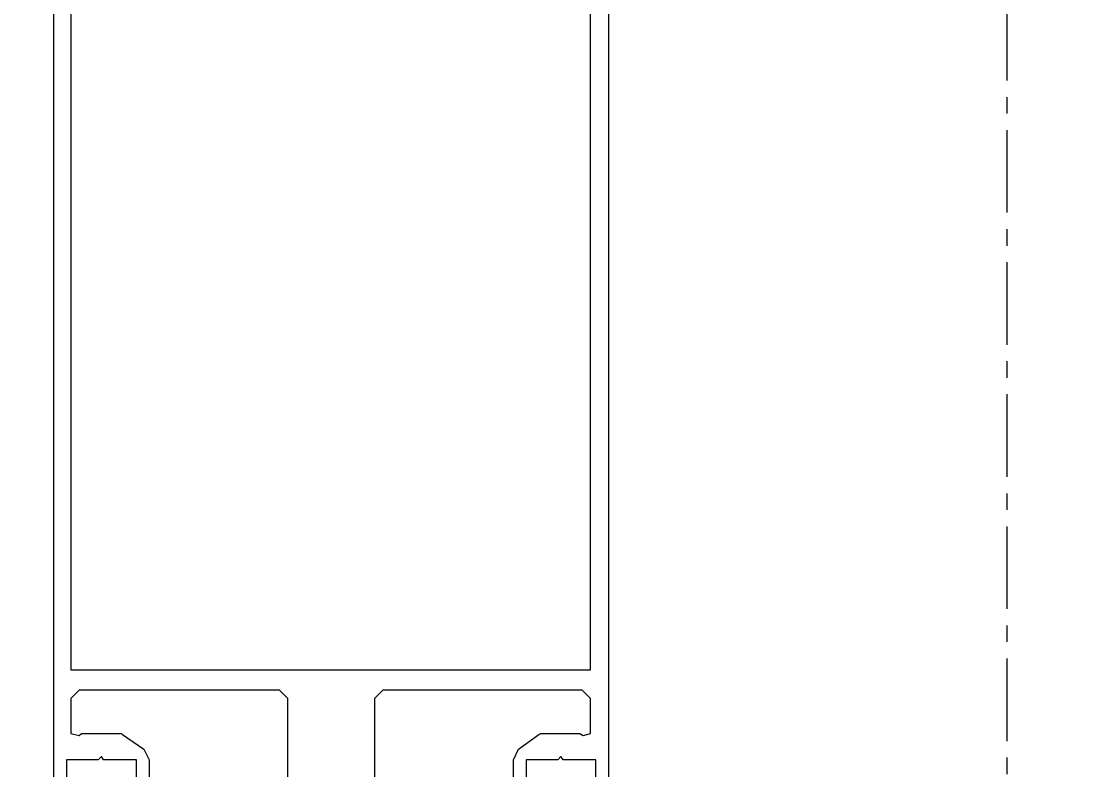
# Model space of a CAD drawing. Header units: millimetres. Extents: x 0 to 168960, y -92093 to 443706.
# Drawn here: x 42080 to 42203.7, y 99882 to 99968.3 of the extents above; entities that cross this region are included whole.
import ezdxf
from ezdxf.enums import TextEntityAlignment as Align

# ---------------------------------------------------------------- set-up
doc = ezdxf.new("R2018")
doc.units = ezdxf.units.MM
doc.linetypes.add('осевая', pattern=[50.800000000000004, 31.75, -6.35, 6.35, -6.35])
for name, color, linetype, lineweight in [('_0', 7, 'Continuous', 15), ('АР_Названия помещений', 124, 'Continuous', 5), ('АР_Номер помещения', 1, 'Continuous', 25), ('АР_Помещения_площадь', 19, 'Continuous', 9)]:
    doc.layers.add(name, color=color, linetype=linetype, lineweight=lineweight)
doc.styles.add('ISOCPEUR', font='isocpeur.ttf', dxfattribs={"height": 174.9999999999999})
doc.styles.get("Standard").update_dxf_attribs({"font": 'arial.ttf'})

# ---------------------------------------------------------------- blocks, each defined once
blk = doc.blocks.new('*U385')
at = {"color": 8, "lineweight": 0, "ltscale": 100, "transparency": 33554687}
for points in [[(0, -0.9754015818616608), (0, -99.97639866839745)], [(1.463009353377856, -99.00099708653579), (1.463009353377856, -94.00219575699884), (5.242636221810244, -94.00219575699884), (5.486471114039887, -93.63644341865438), (5.852223452355247, -94.00219575699884), (9.50993287464371, -94.00219575699884), (9.50993287464371, -99.00099708653579)], [(10.9730042409501, -99.97639866839745), (10.9730042409501, -94.00219575699884), (10.36335499741836, -92.78295928290754), (8.046861508337315, -91.07605302435695), (7.803026616107672, -90.95413557824213), (3.291895070986357, -90.95413557824213), (2.926080719742458, -91.19797047047177), (2.072658596909605, -90.95413557824213), (2.072658596909605, -86.93067381762376), (3.048060178756714, -85.95533424870519), (26.01986574922921, -85.95533424870519), (26.99526733113453, -86.93067381762376), (26.99526733113453, -116.6797089155589)], [(36.99286999017932, -116.6797089155589), (36.99286999017932, -86.93067381762376), (37.96827157202642, -85.95533424870519), (61.06199458864285, -85.95533424870519), (62.03739617048996, -86.93067381762376), (62.03739617048996, -90.95413557824213), (61.06199458864285, -91.19797047047177), (60.8181596964132, -90.95413557824213), (56.18511070520617, -90.95413557824213), (56.06319325912045, -91.07605302435695), (53.62478232383728, -92.78295928290754), (53.01513308036374, -94.00219575699884), (53.01513308036374, -99.97639866839745)], [(54.47820444667013, -99.00099708653579), (54.47820444667013, -94.00219575699884), (58.25783131504431, -94.00219575699884), (58.50166620727396, -93.63644341865438), (58.86741854564752, -94.00219575699884), (62.52506595494924, -94.00219575699884), (62.52506595494924, -99.00099708653579)], [(63.98813732125564, -99.97639866839745), (63.98813732125564, -0.9754015818616608)]]:
    blk.add_lwpolyline(points, dxfattribs=at)
blk.add_lwpolyline([(2.072658596909605, -4.023461760618375), (62.03739617048996, -4.023461760618375), (62.03739617048996, -83.6387787466374), (2.072658596909605, -83.6387787466374)], close=True, dxfattribs=at)
blk = doc.blocks.new('*U291')
at = {"color": 8, "style": 'ISOCPEUR', "width": 0.7, "flags": 1}
blk.add_attdef('КАТЕГОРИЯ', (-499.1655280450395, -2092.186355050572), '', height=250, dxfattribs=at)
at = {"layer": 'АР_Номер помещения', "color": 8, "style": 'ISOCPEUR', "width": 0.7}
blk.add_attdef('НОМЕР_ПОМЕЩЕНИЯ', text='', height=300, dxfattribs=at).set_placement((-12939.95741051767, 2669.743314099231), align=Align.MIDDLE_CENTER)
at = {"layer": 'АР_Помещения_площадь', "color": 8, "style": 'ISOCPEUR', "width": 0.7}
blk.add_attdef('ПЛОЩАДЬ_ПОМЕЩЕНИЯ', text='', height=200, dxfattribs=at).set_placement((-4655.071252544483, 1558.158826242214), align=Align.MIDDLE_RIGHT)
at = {"layer": 'АР_Помещения_площадь', "color": 8, "lineweight": 30, "width": 0.7, "flags": 104}
blk.add_attdef('ИМЯ_ПОМЕЩЕНИЯ', text='', height=100, dxfattribs=at).set_placement((157.6277002443094, 1217.141369806137), align=Align.MIDDLE_CENTER)
blk = doc.blocks.new('*U289')
at = {"color": 8, "style": 'ISOCPEUR', "width": 0.7, "flags": 1}
blk.add_attdef('КАТЕГОРИЯ', (-499.1655280450395, -2092.186355050572), '', height=250, dxfattribs=at)
at = {"layer": 'АР_Номер помещения', "color": 8, "style": 'ISOCPEUR', "width": 0.7}
blk.add_attdef('НОМЕР_ПОМЕЩЕНИЯ', text='', height=300, dxfattribs=at).set_placement((-19098.69193011436, 1732.73114889554), align=Align.MIDDLE_CENTER)
at = {"layer": 'АР_Помещения_площадь', "color": 8, "lineweight": 30, "width": 0.7, "flags": 104}
blk.add_attdef('ИМЯ_ПОМЕЩЕНИЯ', text='', height=100, dxfattribs=at).set_placement((157.6277002443094, 1217.141369806137), align=Align.MIDDLE_CENTER)
at = {"layer": 'АР_Помещения_площадь', "color": 8, "style": 'ISOCPEUR', "width": 0.7}
blk.add_attdef('ПЛОЩАДЬ_ПОМЕЩЕНИЯ', text='', height=200, dxfattribs=at).set_placement((-16823.80577213826, 938.1588262422138), align=Align.MIDDLE_RIGHT)
blk = doc.blocks.new('*U266')
at = {"color": 8, "style": 'ISOCPEUR', "width": 0.7, "flags": 1}
blk.add_attdef('КАТЕГОРИЯ', (-499.1655280450395, -2092.186355050572), '', height=250, dxfattribs=at)
at = {"layer": 'АР_Номер помещения', "color": 8, "style": 'ISOCPEUR', "width": 0.7}
blk.add_attdef('НОМЕР_ПОМЕЩЕНИЯ', text='', height=300, dxfattribs=at).set_placement((-20638.74293037486, 1708.778495945087), align=Align.MIDDLE_CENTER)
at = {"layer": 'АР_Помещения_площадь', "color": 8, "lineweight": 30, "width": 0.7, "flags": 104}
blk.add_attdef('ИМЯ_ПОМЕЩЕНИЯ', text='', height=100, dxfattribs=at).set_placement((157.6277002443094, 1217.141369806137), align=Align.MIDDLE_CENTER)
at = {"layer": 'АР_Помещения_площадь', "color": 8, "style": 'ISOCPEUR', "width": 0.7}
blk.add_attdef('ПЛОЩАДЬ_ПОМЕЩЕНИЯ', text='', height=200, dxfattribs=at).set_placement((-11185.60745293347, -2360.518803188244), align=Align.MIDDLE_RIGHT)
blk = doc.blocks.new('*U246')
at = {"color": 8, "style": 'ISOCPEUR', "width": 0.7, "flags": 1}
blk.add_attdef('КАТЕГОРИЯ', (-499.1655280450395, -2092.186355050572), '', height=250, dxfattribs=at)
at = {"layer": 'АР_Номер помещения', "color": 8, "style": 'ISOCPEUR', "width": 0.7}
blk.add_attdef('НОМЕР_ПОМЕЩЕНИЯ', text='', height=300, dxfattribs=at).set_placement((-17859.96953529992, -745.6428391095305), align=Align.MIDDLE_CENTER)
at = {"layer": 'АР_Помещения_площадь', "color": 8, "lineweight": 30, "width": 0.7, "flags": 104}
blk.add_attdef('ИМЯ_ПОМЕЩЕНИЯ', text='', height=100, dxfattribs=at).set_placement((157.6277002443094, 1217.141369806137), align=Align.MIDDLE_CENTER)
at = {"layer": 'АР_Помещения_площадь', "color": 8, "style": 'ISOCPEUR', "width": 0.7}
blk.add_attdef('ПЛОЩАДЬ_ПОМЕЩЕНИЯ', text='', height=200, dxfattribs=at).set_placement((-14197.41285212931, -1262.346361539998), align=Align.MIDDLE_RIGHT)
blk = doc.blocks.new('*U251')
at = {"color": 8, "style": 'ISOCPEUR', "width": 0.7, "flags": 1}
blk.add_attdef('КАТЕГОРИЯ', (-499.1655280450395, -2092.186355050572), '', height=250, dxfattribs=at)
at = {"layer": 'АР_Номер помещения', "color": 8, "style": 'ISOCPEUR', "width": 0.7}
blk.add_attdef('НОМЕР_ПОМЕЩЕНИЯ', text='', height=300, dxfattribs=at).set_placement((-23270.56653939612, 7877.309132904622), align=Align.MIDDLE_CENTER)
at = {"layer": 'АР_Помещения_площадь', "color": 8, "style": 'ISOCPEUR', "width": 0.7}
blk.add_attdef('ПЛОЩАДЬ_ПОМЕЩЕНИЯ', text='', height=200, dxfattribs=at).set_placement((-14897.88098872338, 3347.539221571567), align=Align.MIDDLE_RIGHT)
at = {"layer": 'АР_Помещения_площадь', "color": 8, "lineweight": 30, "width": 0.7, "flags": 104}
blk.add_attdef('ИМЯ_ПОМЕЩЕНИЯ', text='', height=100, dxfattribs=at).set_placement((157.6277002443094, 1217.141369806137), align=Align.MIDDLE_CENTER)
blk = doc.blocks.new('*U264')
at = {"color": 8, "style": 'ISOCPEUR', "width": 0.7, "flags": 1}
blk.add_attdef('КАТЕГОРИЯ', (-499.1655280450395, -2092.186355050572), '', height=250, dxfattribs=at)
at = {"layer": 'АР_Номер помещения', "color": 8, "style": 'ISOCPEUR', "width": 0.7}
blk.add_attdef('НОМЕР_ПОМЕЩЕНИЯ', text='', height=300, dxfattribs=at).set_placement((-20263.54419751262, 6743.407527635245), align=Align.MIDDLE_CENTER)
at = {"layer": 'АР_Помещения_площадь', "color": 8, "style": 'ISOCPEUR', "width": 0.7}
blk.add_attdef('ПЛОЩАДЬ_ПОМЕЩЕНИЯ', text='', height=200, dxfattribs=at).set_placement((-14897.88098872338, 3347.539221571567), align=Align.MIDDLE_RIGHT)
at = {"layer": 'АР_Помещения_площадь', "color": 8, "lineweight": 30, "width": 0.7, "flags": 104}
blk.add_attdef('ИМЯ_ПОМЕЩЕНИЯ', text='', height=100, dxfattribs=at).set_placement((157.6277002443094, 1217.141369806137), align=Align.MIDDLE_CENTER)
blk = doc.blocks.new('*U265')
at = {"color": 8, "style": 'ISOCPEUR', "width": 0.7, "flags": 1}
blk.add_attdef('КАТЕГОРИЯ', (-499.1655280450395, -2092.186355050572), '', height=250, dxfattribs=at)
at = {"layer": 'АР_Номер помещения', "color": 8, "style": 'ISOCPEUR', "width": 0.7}
blk.add_attdef('НОМЕР_ПОМЕЩЕНИЯ', text='', height=300, dxfattribs=at).set_placement((-18940.79179535186, 2435.313820806152), align=Align.MIDDLE_CENTER)
at = {"layer": 'АР_Помещения_площадь', "color": 8, "style": 'ISOCPEUR', "width": 0.7}
blk.add_attdef('ПЛОЩАДЬ_ПОМЕЩЕНИЯ', text='', height=200, dxfattribs=at).set_placement((-17376.42316707071, 1521.819350773496), align=Align.MIDDLE_RIGHT)
at = {"layer": 'АР_Помещения_площадь', "color": 8, "lineweight": 30, "width": 0.7, "flags": 104}
blk.add_attdef('ИМЯ_ПОМЕЩЕНИЯ', text='', height=100, dxfattribs=at).set_placement((157.6277002443094, 1217.141369806137), align=Align.MIDDLE_CENTER)
blk = doc.blocks.new('*U262')
at = {"color": 8, "style": 'ISOCPEUR', "width": 0.7, "flags": 1}
blk.add_attdef('КАТЕГОРИЯ', (-499.1655280450395, -2092.186355050572), '', height=250, dxfattribs=at)
at = {"layer": 'АР_Номер помещения', "color": 8, "style": 'ISOCPEUR', "width": 0.7}
blk.add_attdef('НОМЕР_ПОМЕЩЕНИЯ', text='', height=300, dxfattribs=at).set_placement((-14678.95316093362, 2591.857613116672), align=Align.MIDDLE_CENTER)
at = {"layer": 'АР_Помещения_площадь', "color": 8, "style": 'ISOCPEUR', "width": 0.7}
blk.add_attdef('ПЛОЩАДЬ_ПОМЕЩЕНИЯ', text='', height=200, dxfattribs=at).set_placement((-11694.06700296044, 1838.363143084016), align=Align.MIDDLE_RIGHT)
at = {"layer": 'АР_Помещения_площадь', "color": 8, "lineweight": 30, "width": 0.7, "flags": 104}
blk.add_attdef('ИМЯ_ПОМЕЩЕНИЯ', text='', height=100, dxfattribs=at).set_placement((157.6277002443094, 1217.141369806137), align=Align.MIDDLE_CENTER)
blk = doc.blocks.new('*U376')
at = {"color": 8, "style": 'ISOCPEUR', "width": 0.7, "flags": 1}
blk.add_attdef('КАТЕГОРИЯ', (-499.1655280450395, -2092.186355050572), '', height=250, dxfattribs=at)
at = {"layer": 'АР_Номер помещения', "color": 8, "style": 'ISOCPEUR', "width": 0.7}
blk.add_attdef('НОМЕР_ПОМЕЩЕНИЯ', text='', height=300, dxfattribs=at).set_placement((-26406.12455181633, 7422.624022605474), align=Align.MIDDLE_CENTER)
at = {"layer": 'АР_Помещения_площадь', "color": 8, "style": 'ISOCPEUR', "width": 0.7}
blk.add_attdef('ПЛОЩАДЬ_ПОМЕЩЕНИЯ', text='', height=200, dxfattribs=at).set_placement((-26002.62803419863, 8281.832352859767), align=Align.MIDDLE_RIGHT)
at = {"layer": 'АР_Помещения_площадь', "color": 8, "lineweight": 30, "width": 0.7, "flags": 104}
blk.add_attdef('ИМЯ_ПОМЕЩЕНИЯ', text='', height=100, dxfattribs=at).set_placement((157.6277002443094, 1217.141369806137), align=Align.MIDDLE_CENTER)

msp = doc.modelspace()

# ---------------------------------------------------------------- linework, layer by layer
at = {"layer": '_0', "linetype": 'осевая', "ltscale": 0.3}
msp.add_line((42193.70957159996, 94017.92854160558), (42193.70957159996, 111160.56444824), dxfattribs=at)

# ---------------------------------------------------------------- block references
at = {"layer": '_0'}
ref = msp.add_blockref('*U376', (50201.22376377178, 200400.5199527428), dxfattribs=at)
lines = msp.add_mtext('\\W0.8000;Кабинет иностранного языка с возможностью\\P деления трансформируемой перегородкой на два\\P помещения (начальная школа)', dxfattribs={"layer": 'АР_Названия помещений', "color": 8, "insert": (27156.09383317549, 205742.2863080227), "char_height": 12899.00702618014, "width": 1974.984250996051, "attachment_point": 1})
ref.add_attrib('ИМЯ_ПОМЕЩЕНИЯ', '', (27156.09383317549, 205742.2863080227), dxfattribs={"flags": 104}).embed_mtext(lines)
ref = msp.add_blockref('*U291', (40137.89236355585, 140089.4304494441), dxfattribs=at)
lines = msp.add_mtext('\\W0.8000;Информационный\\Pбиблиотечный центр с зонами для индивидуальных и\\Pгрупповых занятий, медиатеки, центра детских\\Pинициатив', dxfattribs={"layer": 'АР_Названия помещений', "color": 8, "insert": (27266.33900274482, 142924.7961707361), "char_height": 10235.71028018919, "width": 1779.628549205147, "attachment_point": 1})
ref.add_attrib('ИМЯ_ПОМЕЩЕНИЯ', '', (27266.33900274482, 142924.7961707361), dxfattribs={"flags": 104}).embed_mtext(lines)
ref = msp.add_blockref('*U289', (34536.62688314961, 140089.4304494441), dxfattribs=at)
lines = msp.add_mtext('\\W0.8000;Информационный\\Pбиблиотечный центр (хранение (закрытый фонд) и выдачи книг)', dxfattribs={"layer": 'АР_Названия помещений', "color": 8, "insert": (15339.17925367202, 142409.8328182567), "char_height": 5167.036370178117, "width": 1779.628549205147, "attachment_point": 1})
ref.add_attrib('ИМЯ_ПОМЕЩЕНИЯ', '', (15339.17925367202, 142409.8328182567), dxfattribs={"flags": 104}).embed_mtext(lines)
ref = msp.add_blockref('*U246', (51560.23396314064, 115679.9356372263), dxfattribs=at)
lines = msp.add_mtext('\\W0.8000;Гардероб для обучающихся (начальная школа)', dxfattribs={"layer": 'АР_Названия помещений', "color": 8, "insert": (35027.93495303817, 116101.083745719), "char_height": 5099.803774949789, "width": 1878.00769350367, "attachment_point": 1})
ref.add_attrib('ИМЯ_ПОМЕЩЕНИЯ', '', (35027.93495303817, 116101.083745719), dxfattribs={"flags": 104}).embed_mtext(lines)
ref = msp.add_blockref('*U266', (34528.42856394482, 113748.1080788746), dxfattribs=at)
lines = msp.add_mtext('\\W0.8000;Коридор с рекреацией (начальная школа)', dxfattribs={"layer": 'АР_Названия помещений', "color": 8, "insert": (19407.93495303817, 111461.083745719), "char_height": 5167.036370178117, "width": 1779.628549205147, "attachment_point": 1})
ref.add_attrib('ИМЯ_ПОМЕЩЕНИЯ', '', (19407.93495303817, 111461.083745719), dxfattribs={"flags": 104}).embed_mtext(lines)
ref = msp.add_blockref('*U262', (53456.8881139718, 109289.2261326023), dxfattribs=at)
lines = msp.add_mtext('\\W0.8000;Вестибюль с зоной ожидания посетителей', dxfattribs={"layer": 'АР_Названия помещений', "color": 8, "insert": (40177.93495303817, 112541.083745719), "char_height": 8321.518148526302, "width": 1779.628549205147, "attachment_point": 1})
ref.add_attrib('ИМЯ_ПОМЕЩЕНИЯ', '', (40177.93495303817, 112541.083745719), dxfattribs={"flags": 104}).embed_mtext(lines)
ref = msp.add_blockref('*U264', (44907.76755086315, 101644.0504715304), dxfattribs=at)
lines = msp.add_mtext('\\W0.8000;Учебный кабинет', dxfattribs={"layer": 'АР_Названия помещений', "color": 8, "insert": (27035.00040416658, 110104.2774253272), "char_height": 5167.036370178117, "width": 1779.628549205147, "attachment_point": 1})
ref.add_attrib('ИМЯ_ПОМЕЩЕНИЯ', '', (27035.00040416658, 110104.2774253272), dxfattribs={"flags": 104}).embed_mtext(lines)
ref = msp.add_blockref('*U251', (38870.70209972892, 100428.5064210506), dxfattribs=at)
lines = msp.add_mtext('\\W0.8000;Учебный кабинет', dxfattribs={"layer": 'АР_Названия помещений', "color": 8, "insert": (20997.93495303235, 108888.7333748474), "char_height": 5167.036370178117, "width": 1779.628549205147, "attachment_point": 1})
ref.add_attrib('ИМЯ_ПОМЕЩЕНИЯ', '', (20997.93495303235, 108888.7333748474), dxfattribs={"flags": 104}).embed_mtext(lines)
ref = msp.add_blockref('*U265', (53329.24427808204, 103215.7699249128), dxfattribs=at)
lines = msp.add_mtext('\\W0.8000;Комната охраны с диспетчерским пунктом', dxfattribs={"layer": 'АР_Названия помещений', "color": 8, "insert": (34517.93495303817, 106081.083745719), "char_height": 3498.323968832075, "width": 1779.628549205147, "attachment_point": 1})
ref.add_attrib('ИМЯ_ПОМЕЩЕНИЯ', '', (34517.93495303817, 106081.083745719), dxfattribs={"flags": 104}).embed_mtext(lines)
at = {"layer": '_0', "lineweight": 0, "xscale": -1, "rotation": 359.9999689051962}
msp.add_blockref('*U385', (42147.69099838128, 99977.1684723302), dxfattribs=at)

doc.saveas('drawing.dxf')
